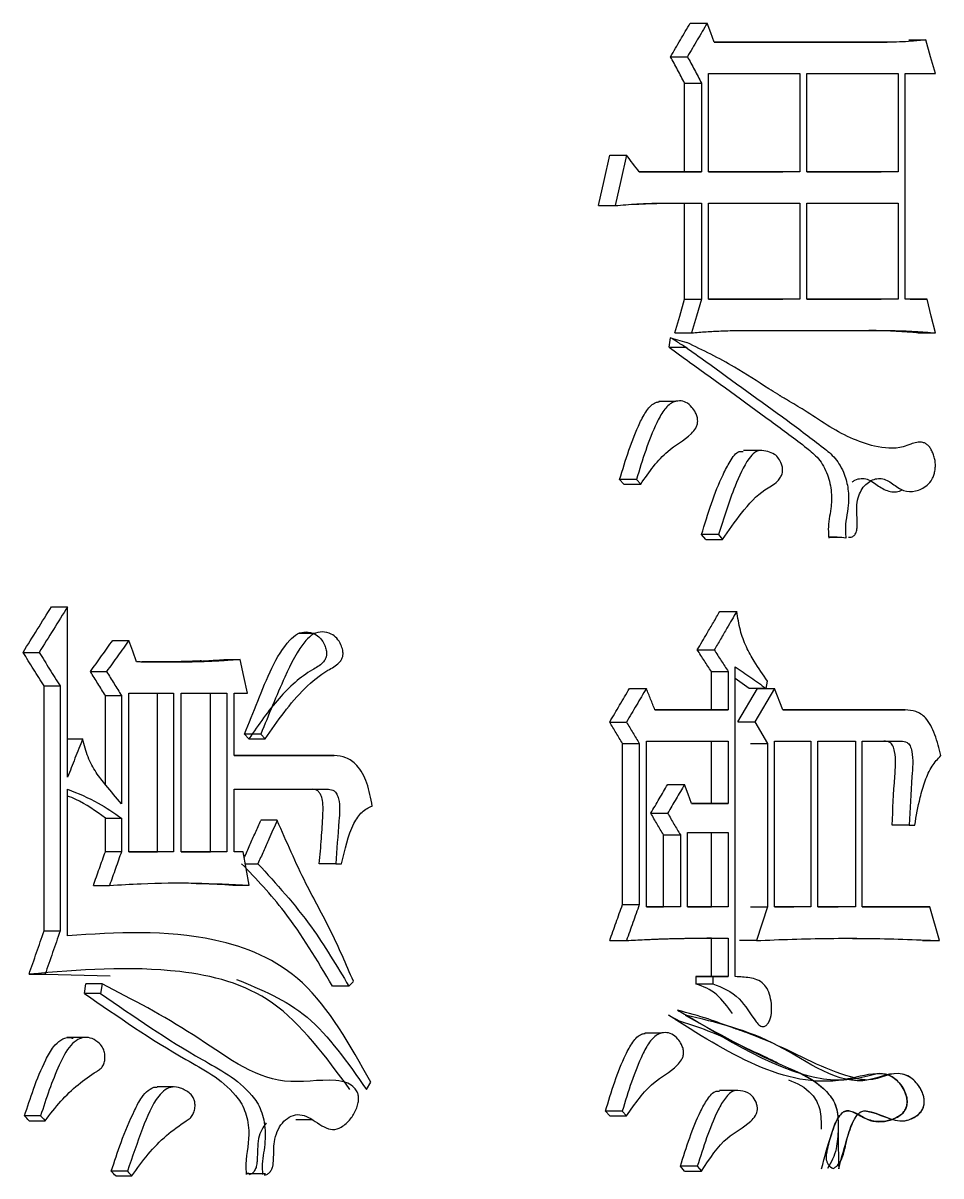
# Model space of a CAD drawing. Header units: millimetres. Extents: x 1953 to 4389, y 564 to 2287.
# Drawn here: x 2993.96 to 2998.09, y 823.86 to 829.06 of the extents above; entities that cross this region are included whole.
import ezdxf

# ---------------------------------------------------------------- set-up
doc = ezdxf.new("R2010")
doc.units = ezdxf.units.MM

msp = doc.modelspace()

# ---------------------------------------------------------------- linework, layer by layer
at = {"color": 7, "linetype": 'Continuous', "lineweight": 25}
for p, q in [((2996.9645, 829.0556), (2997.0407, 829.0556)), ((2997.8515, 828.9691), (2997.0724, 828.969)), ((2997.0724, 828.969), (2997.7744, 828.9691)), ((2997.7745, 828.9691), (2997.8515, 828.9691)), ((2997.9482, 828.9799), (2998.0254, 828.9799)), ((2996.8757, 828.9041), (2996.9517, 828.9041)), ((2997.047, 828.3849), (2997.047, 828.8284)), ((2997.047, 828.8284), (2997.4575, 828.8284)), ((2997.4575, 828.8284), (2997.4575, 828.3849)), ((2997.4889, 828.3849), (2997.4889, 828.8284)), ((2997.4889, 828.8284), (2997.9013, 828.8284)), ((2997.9013, 828.8284), (2997.9013, 828.3849)), ((2997.9324, 828.8284), (2998.0688, 828.8284)), ((2997.9324, 827.8116), (2997.9324, 828.8284)), ((2996.9392, 828.7852), (2997.0153, 828.7852)), ((2996.9392, 828.3849), (2996.9392, 828.7852)), ((2997.0153, 828.7852), (2997.0153, 828.3849)), ((2996.6017, 828.4606), (2996.6773, 828.4606)), ((2997.0153, 828.3849), (2996.7349, 828.3849)), ((2996.7349, 828.3849), (2996.9392, 828.3849)), ((2996.9392, 828.3849), (2997.0153, 828.3849)), ((2997.4575, 828.3849), (2997.047, 828.3849)), ((2997.047, 828.3849), (2997.3808, 828.3849)), ((2997.4575, 828.3849), (2997.3809, 828.3849)), ((2997.9013, 828.3849), (2997.4889, 828.3849)), ((2997.4889, 828.3849), (2997.824, 828.3849)), ((2997.9013, 828.3849), (2997.8242, 828.3849)), ((2996.5505, 828.2335), (2996.6261, 828.2335)), ((2996.9392, 828.2443), (2997.0153, 828.2443)), ((2996.9392, 827.8116), (2996.9392, 828.2443)), ((2997.0153, 828.2443), (2997.0153, 827.8116)), ((2997.047, 827.8116), (2997.047, 828.2443)), ((2997.047, 828.2443), (2997.4575, 828.2443)), ((2997.4575, 828.2443), (2997.4575, 827.8116)), ((2997.4889, 827.8116), (2997.4889, 828.2443)), ((2997.4889, 828.2443), (2997.9013, 828.2443)), ((2997.9013, 828.2443), (2997.9013, 827.8116)), ((2996.9392, 827.8116), (2997.0153, 827.8116)), ((2997.4575, 827.8116), (2997.047, 827.8116)), ((2997.047, 827.8116), (2997.3808, 827.8116)), ((2997.4575, 827.8116), (2997.3809, 827.8116)), ((2997.9013, 827.8116), (2997.4889, 827.8116)), ((2997.4889, 827.8116), (2997.824, 827.8116)), ((2997.9013, 827.8116), (2997.8242, 827.8116)), ((2998.0316, 827.8116), (2997.9324, 827.8116)), ((2997.9543, 827.8116), (2998.0316, 827.8116)), ((2996.8947, 827.6602), (2996.9708, 827.6602)), ((2997.1864, 827.671), (2997.8453, 827.671)), ((2997.7682, 827.671), (2997.8453, 827.671)), ((2997.9915, 827.6602), (2998.0688, 827.6602)), ((2996.8693, 827.5952), (2996.8757, 827.6385)), ((2996.8757, 827.6385), (2996.9485, 827.6169)), ((2996.8989, 827.3518), (2996.8229, 827.3518)), ((2997.2805, 827.13), (2997.2036, 827.13)), ((2996.6655, 826.9787), (2996.6464, 827.0003)), ((2996.6655, 826.9787), (2996.7413, 826.9787)), ((2996.7221, 827.0003), (2996.7413, 826.9787)), ((2997.0342, 826.7299), (2997.0152, 826.7515)), ((2997.0342, 826.7299), (2997.1104, 826.7299)), ((2997.0914, 826.7515), (2997.1104, 826.7299)), ((2994.0879, 826.427), (2994.1603, 826.427)), ((2994.1603, 825.6589), (2994.1603, 826.427)), ((2997.0975, 826.4054), (2997.1738, 826.4054)), ((2995.2741, 826.3066), (2995.1995, 826.3066)), ((2994.3637, 826.2755), (2994.4364, 826.2755)), ((2993.9595, 826.2214), (2994.0318, 826.2214)), ((2996.9962, 826.2323), (2997.0724, 826.2323)), ((2994.8642, 826.189), (2994.9376, 826.189)), ((2997.1674, 824.7611), (2997.1674, 826.1565)), ((2994.2629, 826.1349), (2994.3356, 826.1349)), ((2997.0595, 826.1349), (2997.1358, 826.1349)), ((2997.0595, 825.9618), (2997.0595, 826.1349)), ((2997.1358, 826.1349), (2997.1358, 825.9618)), ((2997.2299, 826.0592), (2997.1674, 826.1031)), ((2994.0541, 826.07), (2994.1265, 826.07)), ((2994.0541, 824.9666), (2994.0541, 826.07)), ((2994.1265, 826.07), (2994.1265, 824.9666)), ((2996.6911, 826.0592), (2996.7669, 826.0592)), ((2997.1795, 825.9078), (2997.2677, 826.0592)), ((2997.3064, 826.0592), (2997.2299, 826.0592)), ((2997.3442, 826.0592), (2997.2559, 825.9078)), ((2997.2677, 826.0592), (2997.3442, 826.0592)), ((2997.3064, 826.0592), (2997.3127, 826.0916)), ((2997.382, 825.9618), (2997.3442, 826.0592)), ((2994.3301, 826.0267), (2994.4028, 826.0267)), ((2994.3301, 825.6267), (2994.3301, 826.0267)), ((2994.4028, 826.0267), (2994.4028, 825.5399)), ((2994.4364, 825.3236), (2994.4364, 826.0375)), ((2994.4364, 826.0375), (2994.6375, 826.0375)), ((2994.5645, 825.3236), (2994.5645, 826.0375)), ((2994.6375, 826.0375), (2994.6375, 825.3236)), ((2994.671, 825.3236), (2994.671, 826.0375)), ((2994.671, 826.0375), (2994.8778, 826.0375)), ((2994.8044, 825.3236), (2994.8044, 826.0375)), ((2994.8778, 826.0375), (2994.8778, 825.3236)), ((2994.911, 826.0375), (2994.9709, 826.0375)), ((2994.911, 825.7563), (2994.911, 826.0375)), ((2997.1358, 825.9618), (2996.8052, 825.9618)), ((2996.8052, 825.9618), (2997.0595, 825.9618)), ((2997.0595, 825.9618), (2997.1358, 825.9618)), ((2997.9324, 825.9618), (2997.382, 825.9618)), ((2997.382, 825.9618), (2997.8551, 825.9618)), ((2997.8552, 825.9618), (2997.9324, 825.9618)), ((2996.6017, 825.9077), (2996.6773, 825.9077)), ((2997.1795, 825.9078), (2997.2559, 825.9078)), ((2997.2559, 825.9078), (2997.3127, 825.8104)), ((2995.0306, 825.8536), (2994.9571, 825.8536)), ((2994.977, 825.832), (2994.9571, 825.8536)), ((2995.0306, 825.8536), (2995.0505, 825.832)), ((2994.1603, 825.832), (2994.2278, 825.832)), ((2996.6592, 825.8104), (2996.7349, 825.8104)), ((2996.6592, 825.0856), (2996.6592, 825.8104)), ((2996.7349, 825.8104), (2996.7349, 825.0856)), ((2996.7668, 825.0748), (2996.7669, 825.8212)), ((2996.7669, 825.8212), (2997.1358, 825.8212)), ((2997.0595, 825.54), (2997.0595, 825.8212)), ((2997.1358, 825.8212), (2997.1358, 825.54)), ((2997.2362, 825.8104), (2997.3127, 825.8104)), ((2997.3127, 825.8104), (2997.3127, 825.0748)), ((2997.3442, 825.0748), (2997.3442, 825.8212)), ((2997.3442, 825.8212), (2997.5078, 825.8212)), ((2997.5078, 825.8212), (2997.5077, 825.0748)), ((2997.5391, 825.0748), (2997.5391, 825.8212)), ((2997.5391, 825.8212), (2997.7081, 825.8212)), ((2997.7081, 825.8212), (2997.7081, 825.0748)), ((2997.7393, 825.8212), (2997.9137, 825.8212)), ((2997.7393, 825.0748), (2997.7393, 825.8212)), ((2997.8368, 825.8212), (2997.914, 825.8212)), ((2995.3613, 825.7563), (2994.911, 825.7563)), ((2994.911, 825.7563), (2995.2873, 825.7563)), ((2995.2873, 825.7563), (2995.3613, 825.7563)), ((2996.863, 825.6265), (2996.939, 825.6265)), ((2994.1603, 824.945), (2994.1603, 825.6048)), ((2994.911, 825.6048), (2995.3349, 825.6049)), ((2994.911, 825.3236), (2994.911, 825.6048)), ((2995.2612, 825.6049), (2995.3351, 825.6049)), ((2997.1358, 825.54), (2996.9708, 825.54)), ((2996.9708, 825.54), (2997.0595, 825.54)), ((2997.0595, 825.54), (2997.1358, 825.54)), ((2994.3301, 825.475), (2994.4028, 825.475)), ((2994.3301, 825.3236), (2994.3301, 825.475)), ((2994.4028, 825.475), (2994.4028, 825.3236)), ((2996.7867, 825.4967), (2996.8626, 825.4967)), ((2995.1039, 825.465), (2995.0303, 825.465)), ((2997.951, 825.4426), (2997.8738, 825.4426)), ((2997.951, 825.4426), (2997.9758, 825.4426)), ((2996.8439, 825.3993), (2996.9199, 825.3993)), ((2996.8439, 825.0748), (2996.8439, 825.3993)), ((2996.9199, 825.3993), (2996.9199, 825.0748)), ((2996.9517, 825.0748), (2996.9517, 825.4102)), ((2996.9517, 825.4102), (2997.1358, 825.4102)), ((2997.0595, 825.0748), (2997.0595, 825.4102)), ((2997.1358, 825.4102), (2997.1358, 825.0748)), ((2994.4028, 825.3236), (2994.3301, 825.3236)), ((2994.6375, 825.3236), (2994.4364, 825.3236)), ((2994.4364, 825.3236), (2994.5645, 825.3236)), ((2994.6375, 825.3236), (2994.5645, 825.3236)), ((2994.8778, 825.3236), (2994.671, 825.3236)), ((2994.671, 825.3236), (2994.8044, 825.3236)), ((2994.8778, 825.3236), (2994.8044, 825.3236)), ((2994.9509, 825.3236), (2994.911, 825.3236)), ((2994.9509, 825.3236), (2994.911, 825.3236)), ((2994.9604, 825.2697), (2995.0174, 825.2697)), ((2995.3679, 825.2695), (2995.2939, 825.2695)), ((2995.3679, 825.2695), (2995.3942, 825.2695)), ((2994.2764, 825.1721), (2994.349, 825.1721)), ((2994.9041, 825.1722), (2994.9775, 825.1722)), ((2996.6592, 825.0856), (2996.7349, 825.0856)), ((2996.9199, 825.0748), (2996.7668, 825.0748)), ((2996.7668, 825.0748), (2996.8439, 825.0748)), ((2996.9199, 825.0748), (2996.8439, 825.0748)), ((2997.1358, 825.0748), (2996.9517, 825.0748)), ((2996.9517, 825.0748), (2997.0595, 825.0748)), ((2997.1358, 825.0748), (2997.0595, 825.0748)), ((2997.2362, 825.0748), (2997.3127, 825.0748)), ((2997.3127, 825.0748), (2997.2622, 824.9234)), ((2997.5077, 825.0748), (2997.3442, 825.0748)), ((2997.3442, 825.0748), (2997.431, 825.0748)), ((2997.5077, 825.0748), (2997.4311, 825.0748)), ((2997.7081, 825.0748), (2997.5391, 825.0748)), ((2997.5391, 825.0748), (2997.6311, 825.0748)), ((2997.7081, 825.0748), (2997.6312, 825.0748)), ((2998.044, 825.0748), (2997.7393, 825.0748)), ((2997.7393, 825.0748), (2997.9666, 825.0748)), ((2997.9667, 825.0748), (2998.044, 825.0748)), ((2998.0873, 824.9234), (2998.044, 825.0748)), ((2994.0541, 824.9666), (2994.1265, 824.9666)), ((2996.6017, 824.9234), (2996.6773, 824.9234)), ((2997.0595, 824.9342), (2997.0385, 824.9341)), ((2997.0595, 824.7611), (2997.0595, 824.9342)), ((2997.1358, 824.9342), (2997.1358, 824.7611)), ((2997.2622, 824.9234), (2997.1858, 824.9234)), ((2997.6958, 824.9324), (2997.7512, 824.9328)), ((2998.01, 824.9234), (2998.0873, 824.9234)), ((2993.9866, 824.7719), (2994.0589, 824.7719)), ((2994.0589, 824.7719), (2994.3521, 824.7639)), ((2997.066, 824.7611), (2996.9899, 824.7611)), ((2996.9899, 824.7611), (2997.0595, 824.7611)), ((2996.9899, 824.7611), (2996.9899, 824.7287)), ((2997.0595, 824.7611), (2997.1358, 824.7611)), ((2997.066, 824.7611), (2997.066, 824.7287)), ((2997.1358, 824.7611), (2997.066, 824.7611)), ((2994.236, 824.6854), (2994.2428, 824.7286)), ((2994.3154, 824.7286), (2994.2428, 824.7286)), ((2994.3154, 824.7286), (2994.3086, 824.6854)), ((2995.4272, 824.7179), (2995.3531, 824.7179)), ((2996.9899, 824.7287), (2997.066, 824.7287)), ((2994.3086, 824.6854), (2994.236, 824.6854)), ((2996.8661, 824.588), (2996.9211, 824.5596)), ((2997.2924, 824.5359), (2997.2928, 824.5359)), ((2994.2301, 824.4861), (2994.1568, 824.4861)), ((2996.8351, 824.5068), (2996.7592, 824.5068)), ((2995.506, 824.2527), (2995.5257, 824.2851)), ((2994.6375, 824.2641), (2994.5637, 824.2641)), ((2997.1729, 824.248), (2997.0965, 824.248)), ((2994.0385, 824.1337), (2993.9663, 824.1337)), ((2996.6016, 824.1337), (2996.5825, 824.1554)), ((2996.6016, 824.1337), (2996.6773, 824.1337)), ((2996.6581, 824.1554), (2996.6773, 824.1337)), ((2993.9865, 824.1121), (2994.0588, 824.1121)), ((2995.1875, 824.1175), (2995.2594, 824.1174)), ((2994.4297, 823.8849), (2994.3569, 823.8849)), ((2994.377, 823.8633), (2994.4498, 823.8633)), ((2994.9774, 823.8741), (2995.051, 823.8741)), ((2996.9391, 823.8849), (2996.9201, 823.9066))]:
    msp.add_line(p, q, dxfattribs=at)
at = {"color": 7, "linetype": 'Continuous', "lineweight": 25, "flags": 128}
for points in [[(2997.0724, 828.969), (2997.0565, 829.0123), (2997.0407, 829.0556)], [(2998.0688, 828.8284), (2998.0471, 828.9042), (2998.0254, 828.9799)], [(2996.5505, 828.2335), (2996.5761, 828.347), (2996.6017, 828.4606)], [(2996.6773, 828.4606), (2996.6517, 828.347), (2996.6261, 828.2335)], [(2996.8947, 827.6602), (2996.917, 827.7359), (2996.9392, 827.8116)], [(2997.0153, 827.8116), (2996.993, 827.7359), (2996.9708, 827.6602)], [(2998.0688, 827.6602), (2998.0502, 827.7359), (2998.0316, 827.8116)], [(2996.8693, 827.5952), (2996.9035, 827.5952), (2996.9244, 827.5952), (2996.9453, 827.5952)], [(2996.7221, 827.0003), (2996.694, 827.0003), (2996.6702, 827.0003), (2996.6464, 827.0003)], [(2997.0914, 826.7515), (2997.0636, 826.7515), (2997.0394, 826.7515), (2997.0152, 826.7515)], [(2994.47, 826.1782), (2994.4532, 826.2268), (2994.4364, 826.2755)], [(2994.9709, 826.0375), (2994.9543, 826.1133), (2994.9376, 826.189)], [(2994.977, 825.832), (2995.0038, 825.832), (2995.0272, 825.832), (2995.0505, 825.832)], [(2996.9708, 825.54), (2996.9549, 825.5832), (2996.939, 825.6265)], [(2994.9775, 825.1722), (2994.9642, 825.2479), (2994.9509, 825.3236)], [(2995.4272, 824.7179), (2995.4371, 824.7288), (2995.4471, 824.7397)], [(2993.9865, 824.1121), (2993.9814, 824.1176), (2993.9762, 824.1231), (2993.9663, 824.1337)], [(2994.0385, 824.1337), (2994.0437, 824.1282), (2994.0512, 824.1201), (2994.0588, 824.1121)], [(2996.6581, 824.1554), (2996.6301, 824.1554), (2996.6063, 824.1554), (2996.5825, 824.1554)], [(2994.377, 823.8633), (2994.3719, 823.8688), (2994.3668, 823.8743), (2994.3569, 823.8849)], [(2994.4297, 823.8849), (2994.4348, 823.8794), (2994.4423, 823.8714), (2994.4498, 823.8633)], [(2996.9962, 823.9066), (2996.968, 823.9066), (2996.944, 823.9066), (2996.9201, 823.9066)], [(2996.9391, 823.8849), (2996.9674, 823.8849), (2996.9913, 823.8849), (2997.0153, 823.8849)], [(2996.9962, 823.9066), (2997.0057, 823.8957), (2997.0153, 823.8849)]]:
    msp.add_lwpolyline(points, dxfattribs=at)
at = {"color": 7, "linetype": 'Continuous', "lineweight": 25}
for points, knots in [([(2996.8757, 828.9041), (2996.8905, 828.9294), (2996.9201, 828.9799), (2996.9497, 829.0303), (2996.9645, 829.0556)], [0, 0, 0, 0, 0.4999986, 1, 1, 1, 1]), ([(2997.0407, 829.0556), (2997.0259, 829.0303), (2996.9962, 828.9799), (2996.9666, 828.9294), (2996.9517, 828.9041)], [0, 0, 0, 0, 0.499999, 1, 1, 1, 1]), ([(2998.0254, 828.9799), (2998.0041, 828.9776), (2997.9646, 828.9732), (2997.9066, 828.9702), (2997.8699, 828.9695), (2997.8515, 828.9691)], [0, 0, 0, 0, 0.368696, 0.68428, 1, 1, 1, 1]), ([(2996.9392, 828.7852), (2996.9286, 828.805), (2996.9074, 828.8446), (2996.8863, 828.8843), (2996.8757, 828.9041)], [0, 0, 0, 0, 0.5, 1, 1, 1, 1]), ([(2996.9517, 828.9041), (2996.9623, 828.8843), (2996.9835, 828.8446), (2997.0047, 828.805), (2997.0153, 828.7852)], [0, 0, 0, 0, 0.5, 1, 1, 1, 1]), ([(2996.7349, 828.3849), (2996.7253, 828.3975), (2996.7061, 828.4228), (2996.6869, 828.448), (2996.6773, 828.4606)], [0, 0, 0, 0, 0.5000004, 1, 1, 1, 1]), ([(2996.6261, 828.2335), (2996.6586, 828.2362), (2996.6952, 828.2393), (2996.7339, 828.2414), (2996.744, 828.2419), (2996.7542, 828.2424), (2996.7664, 828.2429), (2996.7785, 828.2433), (2996.7907, 828.2437), (2996.8029, 828.2441), (2996.8151, 828.2443), (2996.8273, 828.2446), (2996.8394, 828.2448), (2996.8516, 828.2449), (2996.8638, 828.245), (2996.8759, 828.2451), (2996.8881, 828.2451), (2996.9002, 828.2452), (2996.9124, 828.2451), (2996.9245, 828.2451), (2996.9346, 828.245), (2996.9427, 828.245), (2996.9488, 828.2449), (2996.9549, 828.2449), (2996.9609, 828.2448), (2996.967, 828.2448), (2996.9731, 828.2447), (2996.9791, 828.2447), (2996.9852, 828.2446), (2996.9913, 828.2445), (2996.9973, 828.2445), (2997.0053, 828.2444), (2997.0113, 828.2443), (2997.0153, 828.2443)], [0, 0, 0, 0, 0.250151, 0.281419, 0.297053, 0.328322, 0.35959, 0.390858, 0.422126, 0.453395, 0.484663, 0.515931, 0.5472, 0.578468, 0.609736, 0.641004, 0.672273, 0.703541, 0.734809, 0.766077, 0.797346, 0.81298, 0.828614, 0.844248, 0.859882, 0.875516, 0.891151, 0.906785, 0.922419, 0.938053, 0.953687, 0.969321, 1, 1, 1, 1]), ([(2996.712, 828.2401), (2996.713, 828.2401), (2996.7228, 828.2398), (2996.8169, 828.2441), (2996.8797, 828.2443), (2996.9144, 828.2444), (2996.9244, 828.2444), (2996.9242, 828.2444), (2996.9241, 828.2444)], [0, 0, 0, 0, 0.055768, 0.55582, 0.7982, 0.940395, 0.975861, 1, 1, 1, 1]), ([(2996.9708, 827.6602), (2996.9927, 827.6621), (2997.0364, 827.6659), (2997.1083, 827.6697), (2997.1582, 827.6705), (2997.1864, 827.671)], [0, 0, 0, 0, 0.303893, 0.607799, 1, 1, 1, 1]), ([(2997.9913, 827.6602), (2997.9692, 827.6619), (2997.925, 827.6653), (2997.8506, 827.6697), (2997.7983, 827.6705), (2997.7681, 827.671)], [0, 0, 0, 0, 0.29793, 0.595868, 1, 1, 1, 1]), ([(2997.8453, 827.671), (2997.8675, 827.6707), (2997.912, 827.67), (2997.9865, 827.6666), (2998.0387, 827.6625), (2998.0688, 827.6602)], [0, 0, 0, 0, 0.297543, 0.595099, 1, 1, 1, 1]), ([(2996.9512, 827.591), (2996.9366, 827.6001), (2996.9147, 827.6138), (2996.8906, 827.629), (2996.8801, 827.6356), (2996.8768, 827.6378), (2996.8757, 827.6385)], [0, 0, 0, 0, 0.582257, 0.869629, 0.954439, 1, 1, 1, 1]), ([(2997.6769, 826.7407), (2997.6813, 826.7401), (2997.6902, 826.739), (2997.7006, 826.7457), (2997.7076, 826.7538), (2997.7131, 826.7648), (2997.7178, 826.7888), (2997.7163, 826.8193), (2997.7148, 826.8469), (2997.7137, 826.8747), (2997.7169, 826.9075), (2997.7294, 826.9442), (2997.7488, 826.9732), (2997.7725, 826.9925), (2997.7984, 827.0036), (2997.834, 827.0067), (2997.8762, 826.982), (2997.9243, 826.9438), (2997.9799, 826.9442), (2998.0244, 826.9651), (2998.0511, 826.9952), (2998.0617, 827.0188), (2998.0667, 827.038), (2998.0689, 827.0586), (2998.068, 827.08), (2998.0639, 827.101), (2998.0571, 827.1207), (2998.0483, 827.1381), (2998.0377, 827.1519), (2998.0255, 827.1617), (2997.9989, 827.1732), (2997.9638, 827.1618), (2997.8935, 827.1349), (2997.7622, 827.1473), (2997.6141, 827.2194), (2997.4877, 827.3072), (2997.4207, 827.3457), (2997.3869, 827.366), (2997.3769, 827.3721), (2997.3736, 827.374), (2997.3712, 827.3756), (2997.3663, 827.3786), (2997.3485, 827.3899), (2997.2803, 827.4324), (2997.1467, 827.5212), (2997.0209, 827.5819), (2996.9485, 827.6169)], [0, 0, 0, 0, 0.00737, 0.015009, 0.018555, 0.022128, 0.030111, 0.045178, 0.055064, 0.060343, 0.075509, 0.090437, 0.104896, 0.120548, 0.135595, 0.150698, 0.180779, 0.211233, 0.242231, 0.273349, 0.290015, 0.297441, 0.304692, 0.312416, 0.319982, 0.327794, 0.336224, 0.34425, 0.351944, 0.359644, 0.367692, 0.398957, 0.418859, 0.492604, 0.619034, 0.682459, 0.727701, 0.740175, 0.743874, 0.745883, 0.74615, 0.748384, 0.7547, 0.77878, 0.872725, 1, 1, 1, 1]), ([(2996.8693, 827.5952), (2996.9001, 827.5731), (2997.0539, 827.4625), (2997.2612, 827.3121), (2997.4544, 827.17), (2997.5439, 827.0974), (2997.5843, 827.0273), (2997.6024, 826.9455), (2997.5992, 826.8608), (2997.5832, 826.794), (2997.5874, 826.7487), (2997.5887, 826.7352)], [0, 0, 0, 0, 0.101474, 0.507349, 0.687605, 0.74902, 0.811274, 0.865807, 0.912165, 0.973682, 1, 1, 1, 1]), ([(2996.9427, 827.597), (2996.9735, 827.5749), (2997.1274, 827.4645), (2997.3354, 827.3148), (2997.5286, 827.1712), (2997.619, 827.0995), (2997.6584, 827.033), (2997.6775, 826.9571), (2997.6789, 826.8687), (2997.6591, 826.7968), (2997.6644, 826.7467), (2997.6656, 826.7352)], [0, 0, 0, 0, 0.101091, 0.505417, 0.686144, 0.747623, 0.809949, 0.856214, 0.902538, 0.977672, 1, 1, 1, 1]), ([(2996.6464, 827.0003), (2996.6733, 827.0888), (2996.7072, 827.1998), (2996.767, 827.3116), (2996.7987, 827.3461), (2996.8192, 827.3494), (2996.8244, 827.3503)], [0, 0, 0, 0, 0.631825, 0.793272, 0.948374, 1, 1, 1, 1]), ([(2996.7413, 826.9787), (2996.7796, 827.0337), (2996.8473, 827.1312), (2996.9442, 827.1778), (2996.9868, 827.2255), (2996.9959, 827.2459), (2996.999, 827.2639), (2996.9959, 827.2831), (2996.9871, 827.3045), (2996.9709, 827.3288), (2996.946, 827.3498), (2996.9153, 827.3559), (2996.8793, 827.3483), (2996.8428, 827.3124), (2996.7831, 827.1989), (2996.7491, 827.0883), (2996.7221, 827.0003)], [0, 0, 0, 0, 0.207529, 0.367373, 0.400836, 0.41667, 0.431354, 0.448141, 0.466694, 0.497248, 0.538464, 0.578549, 0.619959, 0.682144, 0.746848, 1, 1, 1, 1]), ([(2997.0152, 826.7515), (2997.0441, 826.8462), (2997.0802, 826.965), (2997.1429, 827.0807), (2997.174, 827.1286), (2997.1969, 827.1264), (2997.2029, 827.1258)], [0, 0, 0, 0, 0.628291, 0.787843, 0.943892, 1, 1, 1, 1]), ([(2997.1104, 826.7299), (2997.1382, 826.7703), (2997.1963, 826.855), (2997.2794, 826.9468), (2997.3462, 826.9774), (2997.3702, 827.0075), (2997.3778, 827.0234), (2997.3809, 827.0377), (2997.3803, 827.0532), (2997.3748, 827.0734), (2997.3629, 827.0955), (2997.3419, 827.1176), (2997.3119, 827.1261), (2997.2815, 827.1331), (2997.2514, 827.1224), (2997.2098, 827.0716), (2997.1532, 826.9468), (2997.1148, 826.8255), (2997.0914, 826.7515)], [0, 0, 0, 0, 0.145124, 0.304252, 0.383323, 0.40611, 0.420719, 0.431527, 0.442364, 0.458238, 0.484495, 0.512276, 0.553409, 0.599258, 0.628708, 0.668116, 0.797317, 1, 1, 1, 1]), ([(2997.6932, 826.9881), (2997.6976, 826.9912), (2997.7104, 827.0006), (2997.7338, 827.0057), (2997.7709, 827.0025), (2997.8121, 826.9682), (2997.8642, 826.9407), (2997.9023, 826.9443), (2997.9195, 826.9538), (2997.9195, 826.9538)], [0, 0, 0, 0, 0.0611875, 0.1807988, 0.2971969, 0.5319522, 0.7661169, 0.9995646, 1, 1, 1, 1]), ([(2997.6, 826.7407), (2997.5975, 826.7407), (2997.5936, 826.7407), (2997.5897, 826.7407), (2997.5886, 826.7407), (2997.5885, 826.7407), (2997.5884, 826.7407), (2997.5915, 826.7407), (2997.6089, 826.7407), (2997.6255, 826.7407), (2997.6402, 826.7407), (2997.6468, 826.7407)], [0, 0, 0, 0, 0.13378, 0.2044, 0.212318, 0.214881, 0.216602, 0.217222, 0.490673, 0.769444, 1, 1, 1, 1]), ([(2997.6656, 826.7352), (2997.6525, 826.7372), (2997.6295, 826.7407), (2997.6044, 826.7409), (2997.592, 826.739), (2997.5892, 826.7372), (2997.5887, 826.7362), (2997.5886, 826.7356), (2997.5887, 826.7353), (2997.5887, 826.7352)], [0, 0, 0, 0, 0.493604, 0.861876, 0.955662, 0.982084, 0.991539, 0.995796, 1, 1, 1, 1]), ([(2993.9595, 826.2214), (2993.9809, 826.2557), (2994.0238, 826.3242), (2994.0665, 826.3927), (2994.0879, 826.427)], [0, 0, 0, 0, 0.499999, 1, 1, 1, 1]), ([(2994.1603, 826.427), (2994.1389, 826.3927), (2994.0961, 826.3242), (2994.0532, 826.2557), (2994.0318, 826.2214)], [0, 0, 0, 0, 0.5, 1, 1, 1, 1]), ([(2996.9962, 826.2323), (2997.0108, 826.2572), (2997.035, 826.2986), (2997.0688, 826.3563), (2997.0879, 826.389), (2997.0974, 826.4054)], [0, 0, 0, 0, 0.432843, 0.716421, 1, 1, 1, 1]), ([(2997.1738, 826.4054), (2997.1592, 826.3804), (2997.135, 826.3391), (2997.1012, 826.2814), (2997.082, 826.2486), (2997.0724, 826.2323)], [0, 0, 0, 0, 0.43259, 0.716295, 1, 1, 1, 1]), ([(2997.3127, 826.0916), (2997.2921, 826.1208), (2997.2581, 826.169), (2997.2156, 826.2447), (2997.1876, 826.3205), (2997.1784, 826.3769), (2997.1738, 826.4054)], [0, 0, 0, 0, 0.333781, 0.552151, 0.77417, 1, 1, 1, 1]), ([(2994.9571, 825.8536), (2994.9771, 825.9027), (2995.0372, 826.0504), (2995.1042, 826.2249), (2995.1944, 826.3085), (2995.234, 826.3159), (2995.2699, 826.3084), (2995.2995, 826.2866), (2995.3169, 826.2589), (2995.3252, 826.2335), (2995.3273, 826.216), (2995.3256, 826.2016), (2995.32, 826.1875), (2995.3002, 826.1631), (2995.2238, 826.1241), (2995.1057, 826.0193), (2995.0207, 825.8956), (2994.977, 825.832)], [0, 0, 0, 0, 0.117084, 0.352421, 0.392033, 0.4319, 0.470231, 0.500102, 0.530093, 0.545391, 0.556909, 0.565721, 0.574545, 0.589616, 0.642212, 0.816089, 1, 1, 1, 1]), ([(2995.0505, 825.832), (2995.0783, 825.8723), (2995.1621, 825.9941), (2995.2749, 826.1138), (2995.3722, 826.1615), (2995.3926, 826.1858), (2995.3991, 826.1989), (2995.4014, 826.2146), (2995.3992, 826.2344), (2995.3903, 826.2599), (2995.3731, 826.2866), (2995.3442, 826.3083), (2995.3072, 826.3164), (2995.2663, 826.3075), (2995.202, 826.246), (2995.1255, 826.0871), (2995.0656, 825.9397), (2995.0306, 825.8536)], [0, 0, 0, 0, 0.117023, 0.353532, 0.409689, 0.421913, 0.431957, 0.442101, 0.453679, 0.472075, 0.49977, 0.527462, 0.568321, 0.610802, 0.649012, 0.795156, 1, 1, 1, 1]), ([(2994.2629, 826.1349), (2994.2797, 826.1583), (2994.3133, 826.2052), (2994.3469, 826.2521), (2994.3637, 826.2755)], [0, 0, 0, 0, 0.499999, 1, 1, 1, 1]), ([(2994.4364, 826.2755), (2994.4196, 826.2521), (2994.386, 826.2052), (2994.3524, 826.1583), (2994.3356, 826.1349)], [0, 0, 0, 0, 0.499999, 1, 1, 1, 1]), ([(2994.0541, 826.07), (2994.0384, 826.0952), (2994.0069, 826.1457), (2993.9753, 826.1962), (2993.9595, 826.2214)], [0, 0, 0, 0, 0.5, 1, 1, 1, 1]), ([(2994.0318, 826.2214), (2994.0476, 826.1962), (2994.0792, 826.1457), (2994.1107, 826.0952), (2994.1265, 826.07)], [0, 0, 0, 0, 0.499999, 1, 1, 1, 1]), ([(2997.0595, 826.1349), (2997.049, 826.1511), (2997.0279, 826.1836), (2997.0068, 826.216), (2996.9962, 826.2323)], [0, 0, 0, 0, 0.5, 1, 1, 1, 1]), ([(2997.0724, 826.2323), (2997.083, 826.216), (2997.1041, 826.1836), (2997.1252, 826.1511), (2997.1358, 826.1349)], [0, 0, 0, 0, 0.499999, 1, 1, 1, 1]), ([(2994.9376, 826.189), (2994.9163, 826.1874), (2994.8844, 826.185), (2994.8416, 826.1824), (2994.8096, 826.1807), (2994.7855, 826.1798), (2994.7668, 826.1791), (2994.7534, 826.1787), (2994.7373, 826.1783), (2994.7213, 826.1779), (2994.7079, 826.1777), (2994.6945, 826.1775), (2994.6811, 826.1773), (2994.665, 826.1772), (2994.6489, 826.1771), (2994.6328, 826.177), (2994.6194, 826.177), (2994.6059, 826.1771), (2994.5925, 826.1771), (2994.5764, 826.1772), (2994.5629, 826.1773), (2994.5522, 826.1773), (2994.5441, 826.1774), (2994.5374, 826.1775), (2994.5307, 826.1775), (2994.524, 826.1776), (2994.5159, 826.1777), (2994.5078, 826.1778), (2994.5011, 826.1778), (2994.4944, 826.1779), (2994.489, 826.178), (2994.4836, 826.178), (2994.4796, 826.1781), (2994.475, 826.1781), (2994.4718, 826.1781), (2994.47, 826.1782)], [0, 0, 0, 0, 0.137495, 0.206243, 0.274991, 0.343739, 0.360926, 0.3953, 0.429674, 0.464048, 0.498422, 0.515609, 0.549982, 0.584356, 0.61873, 0.653104, 0.687478, 0.704665, 0.739038, 0.773412, 0.807786, 0.824973, 0.84216, 0.859347, 0.86794, 0.885127, 0.902314, 0.919501, 0.936688, 0.945281, 0.962468, 0.971061, 0.979655, 0.988248, 1, 1, 1, 1]), ([(2994.7634, 826.1823), (2994.7637, 826.1825), (2994.7642, 826.1829), (2994.7246, 826.1813), (2994.6362, 826.1785), (2994.5592, 826.1781), (2994.5169, 826.178), (2994.4987, 826.178), (2994.4938, 826.178), (2994.4946, 826.178), (2994.495, 826.1779)], [0, 0, 0, 0, 0.052384, 0.110274, 0.515479, 0.735215, 0.874993, 0.913924, 0.954066, 1, 1, 1, 1]), ([(2994.7634, 826.1823), (2994.7709, 826.1827), (2994.7915, 826.1839), (2994.8251, 826.1862), (2994.8512, 826.188), (2994.8642, 826.189)], [0, 0, 0, 0, 0.222979, 0.611486, 1, 1, 1, 1]), ([(2997.1674, 826.1565), (2997.1906, 826.1403), (2997.237, 826.1079), (2997.2833, 826.0754), (2997.3064, 826.0592)], [0, 0, 0, 0, 0.5, 1, 1, 1, 1]), ([(2994.3301, 826.0267), (2994.3189, 826.0447), (2994.2965, 826.0808), (2994.2741, 826.1169), (2994.2629, 826.1349)], [0, 0, 0, 0, 0.5, 1, 1, 1, 1]), ([(2994.3356, 826.1349), (2994.3468, 826.1169), (2994.3692, 826.0808), (2994.3916, 826.0447), (2994.4028, 826.0267)], [0, 0, 0, 0, 0.499999, 1, 1, 1, 1]), ([(2996.6017, 825.9077), (2996.6166, 825.933), (2996.6464, 825.9835), (2996.6762, 826.0339), (2996.6911, 826.0592)], [0, 0, 0, 0, 0.499999, 1, 1, 1, 1]), ([(2996.7669, 826.0592), (2996.7519, 826.0339), (2996.7221, 825.9835), (2996.6923, 825.933), (2996.6773, 825.9077)], [0, 0, 0, 0, 0.4999988, 1, 1, 1, 1]), ([(2996.8052, 825.9618), (2996.7988, 825.9781), (2996.786, 826.0105), (2996.7732, 826.043), (2996.7669, 826.0592)], [0, 0, 0, 0, 0.499999, 1, 1, 1, 1]), ([(2998.0935, 825.7563), (2998.0854, 825.7883), (2998.0694, 825.8513), (2998.0315, 825.9276), (2997.9803, 825.959), (2997.9483, 825.9609), (2997.9324, 825.9618)], [0, 0, 0, 0, 0.291832, 0.574338, 0.788145, 1, 1, 1, 1]), ([(2996.6592, 825.8104), (2996.6496, 825.8266), (2996.6304, 825.8591), (2996.6112, 825.8915), (2996.6017, 825.9077)], [0, 0, 0, 0, 0.5, 1, 1, 1, 1]), ([(2996.6773, 825.9077), (2996.6869, 825.8915), (2996.7061, 825.8591), (2996.7253, 825.8266), (2996.7349, 825.8104)], [0, 0, 0, 0, 0.499998, 1, 1, 1, 1]), ([(2994.2278, 825.832), (2994.2221, 825.8174), (2994.2106, 825.7881), (2994.1881, 825.7304), (2994.1713, 825.6873), (2994.1603, 825.6589)], [0, 0, 0, 0, 0.253937, 0.507874, 1, 1, 1, 1]), ([(2994.4028, 825.5399), (2994.3793, 825.5676), (2994.3406, 825.6133), (2994.2872, 825.6791), (2994.2493, 825.7487), (2994.235, 825.804), (2994.2278, 825.832)], [0, 0, 0, 0, 0.3349013, 0.5525999, 0.7736255, 1, 1, 1, 1]), ([(2997.8737, 825.4426), (2997.877, 825.5151), (2997.882, 825.6252), (2997.8929, 825.7481), (2997.8788, 825.8013), (2997.8608, 825.82), (2997.8458, 825.8208), (2997.8364, 825.8213)], [0, 0, 0, 0, 0.510737, 0.775157, 0.838657, 0.898816, 1, 1, 1, 1]), ([(2997.9137, 825.8213), (2997.9231, 825.8208), (2997.9381, 825.82), (2997.9561, 825.8013), (2997.9702, 825.7481), (2997.9593, 825.6252), (2997.9543, 825.5151), (2997.951, 825.4426)], [0, 0, 0, 0, 0.1012919, 0.1614916, 0.2249951, 0.4893613, 1, 1, 1, 1]), ([(2995.5323, 825.5291), (2995.5259, 825.5645), (2995.5131, 825.6339), (2995.4697, 825.7127), (2995.4148, 825.7518), (2995.3791, 825.7548), (2995.3613, 825.7563)], [0, 0, 0, 0, 0.292672, 0.574648, 0.788772, 1, 1, 1, 1]), ([(2997.9758, 825.4426), (2997.9829, 825.4847), (2997.9946, 825.5537), (2998.0213, 825.6429), (2998.0508, 825.7116), (2998.0794, 825.7416), (2998.0935, 825.7563)], [0, 0, 0, 0, 0.347314, 0.569762, 0.788105, 1, 1, 1, 1]), ([(2996.7867, 825.4967), (2996.7994, 825.5183), (2996.8248, 825.5616), (2996.8503, 825.6049), (2996.863, 825.6265)], [0, 0, 0, 0, 0.499999, 1, 1, 1, 1]), ([(2996.939, 825.6265), (2996.9263, 825.6049), (2996.9008, 825.5616), (2996.8753, 825.5183), (2996.8626, 825.4967)], [0, 0, 0, 0, 0.499999, 1, 1, 1, 1]), ([(2994.1603, 825.6048), (2994.2069, 825.5862), (2994.2905, 825.553), (2994.3684, 825.4989), (2994.4028, 825.475)], [0, 0, 0, 0, 0.557901, 1, 1, 1, 1]), ([(2994.3301, 825.475), (2994.2866, 825.5064), (2994.2316, 825.5459), (2994.1725, 825.5695), (2994.1603, 825.5744)], [0, 0, 0, 0, 0.792726, 1, 1, 1, 1]), ([(2995.2939, 825.2695), (2995.2973, 825.3073), (2995.3038, 825.3804), (2995.3089, 825.4661), (2995.3114, 825.526), (2995.3085, 825.5585), (2995.2999, 825.5817), (2995.29, 825.5958), (2995.2766, 825.6034), (2995.2667, 825.6043), (2995.261, 825.6049)], [0, 0, 0, 0, 0.301012, 0.582195, 0.678316, 0.775434, 0.835729, 0.884225, 0.932949, 1, 1, 1, 1]), ([(2995.3349, 825.6049), (2995.3438, 825.604), (2995.358, 825.6026), (2995.3734, 825.5834), (2995.3892, 825.5392), (2995.3791, 825.4284), (2995.3723, 825.3327), (2995.3679, 825.2695)], [0, 0, 0, 0, 0.100834, 0.16221, 0.226726, 0.489604, 1, 1, 1, 1]), ([(2995.3942, 825.2695), (2995.4086, 825.3331), (2995.4284, 825.421), (2995.4841, 825.5076), (2995.5165, 825.522), (2995.5323, 825.5291)], [0, 0, 0, 0, 0.572425, 0.789887, 1, 1, 1, 1]), ([(2996.8439, 825.3993), (2996.8344, 825.4156), (2996.8153, 825.448), (2996.7962, 825.4805), (2996.7867, 825.4967)], [0, 0, 0, 0, 0.5, 1, 1, 1, 1]), ([(2996.8626, 825.4967), (2996.8721, 825.4805), (2996.8912, 825.448), (2996.9103, 825.4156), (2996.9199, 825.3993)], [0, 0, 0, 0, 0.499998, 1, 1, 1, 1]), ([(2994.9557, 825.2963), (2994.9643, 825.3156), (2994.9809, 825.3534), (2995.0058, 825.4095), (2995.022, 825.4463), (2995.0301, 825.4647)], [0, 0, 0, 0, 0.344069, 0.672034, 1, 1, 1, 1]), ([(2995.1038, 825.4647), (2995.0913, 825.4365), (2995.0707, 825.3899), (2995.0419, 825.3249), (2995.0256, 825.2881), (2995.0174, 825.2697)], [0, 0, 0, 0, 0.433599, 0.716799, 1, 1, 1, 1]), ([(2995.4472, 824.7398), (2995.4144, 824.8162), (2995.3487, 824.9691), (2995.2209, 825.1962), (2995.1459, 825.3686), (2995.1041, 825.4646)], [0, 0, 0, 0, 0.306675, 0.613603, 1, 1, 1, 1]), ([(2994.2764, 825.1721), (2994.2853, 825.1974), (2994.3033, 825.2479), (2994.3212, 825.2984), (2994.3301, 825.3236)], [0, 0, 0, 0, 0.5, 1, 1, 1, 1]), ([(2995.3531, 824.7179), (2995.2841, 824.8347), (2995.1619, 825.0415), (2995.01, 825.2005), (2994.9439, 825.2697)], [0, 0, 0, 0, 0.564924, 1, 1, 1, 1]), ([(2995.0174, 825.2697), (2995.1004, 825.1786), (2995.2499, 825.0146), (2995.3726, 824.8092), (2995.4272, 824.7179)], [0, 0, 0, 0, 0.55543, 1, 1, 1, 1]), ([(2994.349, 825.1721), (2994.3965, 825.1748), (2994.5254, 825.182), (2994.7353, 825.1852), (2994.8967, 825.1765), (2994.9775, 825.1722)], [0, 0, 0, 0, 0.225447, 0.61244, 1, 1, 1, 1]), ([(2994.9041, 825.1722), (2994.8572, 825.1751), (2994.7947, 825.1791), (2994.7318, 825.1797), (2994.7161, 825.1798)], [0, 0, 0, 0, 0.75073, 1, 1, 1, 1]), ([(2996.6017, 824.9234), (2996.6112, 824.9504), (2996.6304, 825.0045), (2996.6496, 825.0586), (2996.6592, 825.0856)], [0, 0, 0, 0, 0.5, 1, 1, 1, 1]), ([(2996.7349, 825.0856), (2996.7253, 825.0586), (2996.7061, 825.0045), (2996.6869, 824.9504), (2996.6773, 824.9234)], [0, 0, 0, 0, 0.4999992, 1, 1, 1, 1]), ([(2993.9866, 824.7719), (2993.9978, 824.8044), (2994.0204, 824.8693), (2994.0429, 824.9342), (2994.0541, 824.9666)], [0, 0, 0, 0, 0.5, 1, 1, 1, 1]), ([(2995.5257, 824.2851), (2995.4321, 824.453), (2995.2481, 824.7826), (2994.7422, 824.9821), (2994.3808, 824.9591), (2994.1603, 824.945)], [0, 0, 0, 0, 0.287943, 0.565415, 1, 1, 1, 1]), ([(2996.6773, 824.9234), (2996.7045, 824.9248), (2996.7384, 824.9267), (2996.7757, 824.9284), (2996.7876, 824.929), (2996.796, 824.9294), (2996.8045, 824.9297), (2996.8181, 824.9303), (2996.8316, 824.9308), (2996.8451, 824.9313), (2996.8587, 824.9317), (2996.8722, 824.9321), (2996.8891, 824.9325), (2996.9026, 824.9328), (2996.9162, 824.9331), (2996.9297, 824.9333), (2996.9432, 824.9335), (2996.9567, 824.9337), (2996.9668, 824.9338), (2996.9753, 824.9339), (2996.9837, 824.934), (2996.9904, 824.934), (2996.9989, 824.9341), (2997.0056, 824.9341), (2997.0124, 824.9341), (2997.0191, 824.9342), (2997.0258, 824.9342), (2997.0343, 824.9342), (2997.041, 824.9342), (2997.0478, 824.9342), (2997.0545, 824.9343), (2997.0612, 824.9343), (2997.0696, 824.9343), (2997.0764, 824.9343), (2997.0831, 824.9343), (2997.0898, 824.9343), (2997.0966, 824.9343), (2997.105, 824.9342), (2997.1109, 824.9342), (2997.1168, 824.9342), (2997.1201, 824.9342), (2997.1243, 824.9342), (2997.1277, 824.9342), (2997.1318, 824.9342), (2997.1342, 824.9342), (2997.1358, 824.9342)], [0, 0, 0, 0, 0.176928, 0.221159, 0.243275, 0.254333, 0.276449, 0.298565, 0.342797, 0.364913, 0.387029, 0.431261, 0.453377, 0.497609, 0.519725, 0.54184, 0.586072, 0.608188, 0.630304, 0.65242, 0.663478, 0.685594, 0.696652, 0.718768, 0.729826, 0.740884, 0.763, 0.774058, 0.796174, 0.807232, 0.818289, 0.840405, 0.851463, 0.873579, 0.884637, 0.895695, 0.917811, 0.928869, 0.950985, 0.956514, 0.967572, 0.973101, 0.984159, 0.989688, 1, 1, 1, 1]), ([(2997.2622, 824.9234), (2997.3159, 824.9256), (2997.4814, 824.9325), (2997.7572, 824.9358), (2997.9772, 824.9275), (2998.0873, 824.9234)], [0, 0, 0, 0, 0.193449, 0.596574, 1, 1, 1, 1]), ([(2995.4319, 824.2527), (2995.3223, 824.4013), (2995.1061, 824.6945), (2994.582, 824.822), (2994.2124, 824.7909), (2993.9866, 824.7719)], [0, 0, 0, 0, 0.285883, 0.56379, 1, 1, 1, 1]), ([(2994.9215, 824.7484), (2995.0319, 824.7034), (2995.2561, 824.612), (2995.4219, 824.3736), (2995.506, 824.2527)], [0, 0, 0, 0, 0.492709, 1, 1, 1, 1]), ([(2997.066, 824.7287), (2997.1082, 824.7123), (2997.1843, 824.6829), (2997.2398, 824.5836), (2997.277, 824.5382), (2997.295, 824.534), (2997.3092, 824.5427), (2997.3193, 824.5567), (2997.3287, 824.5814), (2997.3327, 824.6182), (2997.3273, 824.6609), (2997.3163, 824.7007), (2997.2856, 824.7426), (2997.2321, 824.7581), (2997.189, 824.7601), (2997.1674, 824.7611)], [0, 0, 0, 0, 0.231115, 0.416996, 0.453479, 0.487626, 0.51108, 0.53533, 0.560619, 0.61156, 0.663004, 0.713338, 0.761901, 0.881097, 1, 1, 1, 1]), ([(2995.0448, 823.8685), (2995.0491, 823.8687), (2995.0577, 823.8693), (2995.0692, 823.8775), (2995.0786, 823.8899), (2995.0858, 823.9104), (2995.0897, 823.9537), (2995.0866, 824.0085), (2995.1031, 824.0656), (2995.1267, 824.104), (2995.1586, 824.1308), (2995.1963, 824.143), (2995.2518, 824.1302), (2995.2996, 824.0879), (2995.354, 824.0683), (2995.3965, 824.0814), (2995.4328, 824.1152), (2995.4572, 824.1539), (2995.4684, 824.1862), (2995.4716, 824.2085), (2995.4698, 824.2275), (2995.4632, 824.2451), (2995.4478, 824.2654), (2995.4158, 824.2872), (2995.3093, 824.3028), (2995.0671, 824.2502), (2994.7267, 824.5154), (2994.4527, 824.6574), (2994.3154, 824.7286)], [0, 0, 0, 0, 0.006979, 0.013925, 0.020645, 0.027359, 0.039158, 0.068779, 0.087565, 0.106337, 0.125711, 0.147046, 0.168852, 0.216529, 0.237968, 0.259695, 0.286308, 0.307882, 0.318004, 0.326525, 0.332753, 0.33899, 0.348555, 0.366353, 0.396306, 0.524136, 0.761431, 1, 1, 1, 1]), ([(2997.1543, 824.5946), (2997.132, 824.626), (2997.0848, 824.6923), (2997.0226, 824.7161), (2996.9899, 824.7287)], [0, 0, 0, 0, 0.473164, 1, 1, 1, 1]), ([(2994.236, 824.6854), (2994.3861, 824.5812), (2994.6116, 824.4247), (2994.8617, 824.2971), (2994.9402, 824.1962), (2994.9583, 824.1584), (2994.9708, 824.1156), (2994.9832, 824.0338), (2994.9601, 823.9521), (2994.9638, 823.8853), (2994.9647, 823.8695)], [0, 0, 0, 0, 0.492457, 0.740078, 0.770604, 0.801348, 0.832638, 0.86482, 0.96803, 1, 1, 1, 1]), ([(2994.3086, 824.6854), (2994.4589, 824.5812), (2994.6847, 824.4247), (2994.935, 824.2971), (2995.0137, 824.1962), (2995.0318, 824.1584), (2995.0445, 824.1155), (2995.0537, 824.051), (2995.0463, 823.9836), (2995.0349, 823.9184), (2995.0372, 823.8853), (2995.0383, 823.8695)], [0, 0, 0, 0, 0.492538, 0.740191, 0.77071, 0.80144, 0.832707, 0.864862, 0.933359, 0.96806, 1, 1, 1, 1]), ([(2997.5563, 823.8957), (2997.57, 823.9483), (2997.5902, 824.0259), (2997.621, 824.1124), (2997.6444, 824.1452), (2997.6608, 824.155), (2997.7043, 824.1615), (2997.756, 824.11), (2997.8261, 824.1056), (2997.8699, 824.1145), (2997.904, 824.1303), (2997.924, 824.1473), (2997.9359, 824.167), (2997.941, 824.1853), (2997.9413, 824.2054), (2997.9365, 824.2305), (2997.9241, 824.2597), (2997.8973, 824.2945), (2997.8567, 824.3238), (2997.7717, 824.3261), (2997.4411, 824.2206), (2997.129, 824.42), (2996.8661, 824.588)], [0, 0, 0, 0, 0.066326, 0.098069, 0.114802, 0.122366, 0.12991, 0.194026, 0.225577, 0.257771, 0.274923, 0.290948, 0.299033, 0.306308, 0.31368, 0.322028, 0.336671, 0.353914, 0.385654, 0.416675, 0.50855, 1, 1, 1, 1]), ([(2996.907, 824.6097), (2996.9283, 824.5979), (2997.0924, 824.5068), (2997.4622, 824.2555), (2997.7446, 824.3081), (2997.8108, 824.3277), (2997.8549, 824.322), (2997.8904, 824.3), (2997.9166, 824.271), (2997.9335, 824.2399), (2997.9405, 824.2132), (2997.9412, 824.1943), (2997.9398, 824.1821), (2997.9369, 824.1711), (2997.9312, 824.1584), (2997.9218, 824.1461), (2997.9067, 824.1331), (2997.8928, 824.1253), (2997.8826, 824.1208), (2997.8792, 824.1195), (2997.8501, 824.1085), (2997.7986, 824.1023), (2997.7375, 824.1276), (2997.6995, 824.151), (2997.6738, 824.158), (2997.6533, 824.1533), (2997.6239, 824.1218), (2997.601, 824.0573), (2997.5831, 823.9946), (2997.576, 823.9551), (2997.5765, 823.9369), (2997.5808, 823.9233), (2997.5895, 823.9081), (2997.6002, 823.9013), (2997.6075, 823.8966)], [0, 0, 0, 0, 0.063403, 0.490083, 0.555845, 0.585953, 0.612335, 0.635418, 0.654818, 0.670315, 0.682341, 0.687426, 0.692125, 0.696624, 0.701068, 0.709996, 0.718666, 0.732514, 0.736768, 0.73811, 0.738909, 0.79149, 0.829877, 0.853354, 0.86561, 0.876875, 0.890063, 0.92862, 0.960137, 0.969562, 0.976521, 0.982326, 0.987997, 1, 1, 1, 1]), ([(2997.6075, 823.8966), (2997.6118, 823.8992), (2997.6174, 823.9025), (2997.6251, 823.9085), (2997.6336, 823.9174), (2997.644, 823.931), (2997.6598, 823.9757), (2997.671, 824.0425), (2997.6967, 824.1101), (2997.721, 824.1448), (2997.7382, 824.1564), (2997.8096, 824.1565), (2997.8851, 824.0928), (2997.9674, 824.1227), (2997.9957, 824.1402), (2998.0107, 824.1619), (2998.0158, 824.1759), (2998.018, 824.1872), (2998.0186, 824.1991), (2998.0172, 824.2166), (2998.0106, 824.2398), (2997.9967, 824.2662), (2997.9767, 824.291), (2997.9509, 824.3114), (2997.8807, 824.3414), (2997.7995, 824.2845), (2997.6087, 824.322), (2997.4311, 824.4214), (2997.2535, 824.4962), (2997.1842, 824.5208), (2997.1266, 824.5404), (2997.0495, 824.5714), (2996.9551, 824.5968), (2996.907, 824.6097)], [0, 0, 0, 0, 0.007115, 0.009283, 0.013168, 0.022788, 0.029323, 0.067396, 0.105312, 0.117519, 0.126527, 0.138469, 0.245589, 0.268554, 0.290817, 0.300477, 0.304973, 0.309414, 0.313965, 0.318785, 0.329689, 0.342801, 0.358258, 0.375878, 0.395342, 0.489004, 0.523993, 0.742498, 0.828477, 0.854871, 0.870121, 0.933939, 1, 1, 1, 1]), ([(2997.6332, 823.8957), (2997.6461, 823.9448), (2997.6663, 824.0219), (2997.6955, 824.1065), (2997.7191, 824.1421), (2997.7374, 824.1569), (2997.8102, 824.1532), (2997.8893, 824.0913), (2997.9727, 824.1245), (2997.9999, 824.1455), (2998.0117, 824.1645), (2998.017, 824.1799), (2998.0191, 824.1972), (2998.0174, 824.2159), (2998.012, 824.2349), (2998.002, 824.2571), (2997.9861, 824.2806), (2997.9585, 824.3074), (2997.8847, 824.3417), (2997.6785, 824.2292), (2997.3613, 824.4886), (2997.0822, 824.5548), (2996.9422, 824.588)], [0, 0, 0, 0, 0.062139, 0.097741, 0.110846, 0.121745, 0.134474, 0.241844, 0.272517, 0.28985, 0.296872, 0.303283, 0.310072, 0.317098, 0.324991, 0.334204, 0.348814, 0.364868, 0.393646, 0.487371, 0.742662, 1, 1, 1, 1]), ([(2996.9422, 824.588), (2997.0852, 824.5075), (2997.2995, 824.3868), (2997.539, 824.2989), (2997.6113, 824.2017), (2997.6309, 824.1494), (2997.6298, 824.0432), (2997.6318, 823.9548), (2997.6332, 823.8957)], [0, 0, 0, 0, 0.500155, 0.749433, 0.782567, 0.811815, 0.874052, 1, 1, 1, 1]), ([(2996.9002, 824.5668), (2996.9503, 824.5505), (2997.0492, 824.5183), (2997.1722, 824.4612), (2997.274, 824.4129), (2997.3469, 824.3785), (2997.4417, 824.3296), (2997.5382, 824.299), (2997.6103, 824.2033), (2997.6253, 824.1656), (2997.6308, 824.121), (2997.6308, 824.0608), (2997.6264, 823.9983), (2997.6074, 823.9377), (2997.5906, 823.9108), (2997.5822, 823.8974)], [0, 0, 0, 0, 0.127271, 0.250947, 0.419961, 0.470254, 0.498152, 0.744763, 0.775002, 0.804533, 0.835455, 0.868351, 0.930416, 0.965226, 1, 1, 1, 1]), ([(2993.9663, 824.1337), (2993.9793, 824.1743), (2994.0073, 824.2613), (2994.0503, 824.366), (2994.0915, 824.4429), (2994.1288, 824.4774), (2994.161, 824.491), (2994.1798, 824.485), (2994.1858, 824.4831)], [0, 0, 0, 0, 0.265466, 0.568966, 0.724314, 0.835589, 0.946942, 1, 1, 1, 1]), ([(2994.0588, 824.1121), (2994.0818, 824.1421), (2994.1512, 824.2326), (2994.2393, 824.3028), (2994.307, 824.3436), (2994.3199, 824.3582), (2994.3269, 824.3771), (2994.3293, 824.3981), (2994.3273, 824.4194), (2994.319, 824.4418), (2994.3002, 824.4652), (2994.2724, 824.4835), (2994.2382, 824.4901), (2994.2047, 824.4792), (2994.1608, 824.4424), (2994.1197, 824.3593), (2994.0764, 824.2515), (2994.0512, 824.1731), (2994.0385, 824.1337)], [0, 0, 0, 0, 0.117103, 0.353724, 0.376614, 0.395602, 0.414782, 0.431323, 0.450524, 0.470069, 0.496423, 0.543443, 0.584386, 0.625263, 0.671715, 0.773941, 0.886489, 1, 1, 1, 1]), ([(2996.5825, 824.1554), (2996.6095, 824.2438), (2996.6433, 824.3549), (2996.7033, 824.4666), (2996.735, 824.5011), (2996.7556, 824.5045), (2996.7607, 824.5053)], [0, 0, 0, 0, 0.6318222, 0.7932699, 0.9483734, 1, 1, 1, 1]), ([(2996.6773, 824.1337), (2996.7156, 824.1888), (2996.7835, 824.2863), (2996.8805, 824.3328), (2996.9232, 824.3806), (2996.9323, 824.401), (2996.9354, 824.419), (2996.9323, 824.4382), (2996.9235, 824.4596), (2996.9072, 824.4839), (2996.8823, 824.5048), (2996.8516, 824.5109), (2996.8156, 824.5034), (2996.779, 824.4674), (2996.7192, 824.3539), (2996.6852, 824.2434), (2996.6581, 824.1554)], [0, 0, 0, 0, 0.207529, 0.367372, 0.400835, 0.41667, 0.431354, 0.448141, 0.466694, 0.497248, 0.538464, 0.578549, 0.61996, 0.682145, 0.746849, 1, 1, 1, 1]), ([(2997.407, 824.2964), (2997.4444, 824.2808), (2997.4918, 824.2611), (2997.5345, 824.2014), (2997.554, 824.1492), (2997.5537, 824.1048), (2997.5535, 824.0745)], [0, 0, 0, 0, 0.4995337, 0.6325248, 0.7500514, 1, 1, 1, 1]), ([(2994.3569, 823.8849), (2994.3712, 823.9284), (2994.4021, 824.0229), (2994.4488, 824.1329), (2994.489, 824.214), (2994.522, 824.2504), (2994.5478, 824.265), (2994.5619, 824.2631), (2994.564, 824.2628)], [0, 0, 0, 0, 0.286915, 0.622528, 0.772296, 0.87694, 0.98188, 1, 1, 1, 1]), ([(2994.4498, 823.8633), (2994.4736, 823.8968), (2994.5456, 823.9982), (2994.6389, 824.0776), (2994.7119, 824.1214), (2994.7249, 824.1387), (2994.7324, 824.1601), (2994.7349, 824.182), (2994.7327, 824.2021), (2994.7254, 824.2198), (2994.7047, 824.243), (2994.6728, 824.2594), (2994.6332, 824.2673), (2994.5985, 824.2536), (2994.5459, 824.1976), (2994.4919, 824.0671), (2994.4517, 823.9493), (2994.4297, 823.8849)], [0, 0, 0, 0, 0.118687, 0.359196, 0.382949, 0.402078, 0.421221, 0.441113, 0.455768, 0.470498, 0.490908, 0.548404, 0.590662, 0.633125, 0.674263, 0.821867, 1, 1, 1, 1]), ([(2996.9201, 823.9066), (2996.9471, 823.9933), (2996.981, 824.1022), (2997.0401, 824.2083), (2997.0707, 824.247), (2997.0913, 824.245), (2997.0966, 824.2446)], [0, 0, 0, 0, 0.6304443, 0.7910263, 0.9464173, 1, 1, 1, 1]), ([(2997.0153, 823.8849), (2997.0516, 823.9411), (2997.1159, 824.0404), (2997.2122, 824.0829), (2997.2552, 824.1281), (2997.2645, 824.1479), (2997.2677, 824.1632), (2997.2661, 824.18), (2997.259, 824.202), (2997.2398, 824.2333), (2997.2018, 824.2463), (2997.1557, 824.2524), (2997.1162, 824.2096), (2997.0573, 824.1007), (2997.0233, 823.9927), (2996.9962, 823.9066)], [0, 0, 0, 0, 0.207996, 0.367554, 0.405471, 0.419369, 0.432328, 0.447278, 0.463534, 0.497494, 0.558303, 0.619645, 0.682126, 0.746669, 1, 1, 1, 1]), ([(2995.0546, 824.1023), (2995.0474, 824.0925), (2995.033, 824.0727), (2995.0132, 824.0163), (2995.0165, 823.9594), (2995.0121, 823.912), (2995.0068, 823.8943), (2994.9999, 823.8829), (2994.9932, 823.876), (2994.9856, 823.8707), (2994.9801, 823.8693), (2994.9774, 823.8686)], [0, 0, 0, 0, 0.15426, 0.313076, 0.663715, 0.74798, 0.82718, 0.867553, 0.910966, 0.957472, 1, 1, 1, 1]), ([(2994.977, 823.8741), (2994.9744, 823.8741), (2994.9703, 823.8741), (2994.9661, 823.8741), (2994.9649, 823.8741), (2994.9647, 823.8741), (2994.9647, 823.8741), (2994.9674, 823.8741), (2994.9843, 823.8741), (2995.0083, 823.8741), (2995.0335, 823.8741), (2995.0506, 823.8741)], [0, 0, 0, 0, 0.098322, 0.150223, 0.156042, 0.157925, 0.159189, 0.159644, 0.360233, 0.564728, 1, 1, 1, 1])]:
    msp.add_open_spline(points, degree=3, knots=knots, dxfattribs=at)
for points in [[(2994.4028, 825.3236), (2994.3939, 825.2984), (2994.3759, 825.2479), (2994.358, 825.1974), (2994.349, 825.1721)], [(2994.1265, 824.9666), (2994.1152, 824.9342), (2994.0927, 824.8693), (2994.0701, 824.8044), (2994.0589, 824.7719)]]:
    msp.add_open_spline(points, degree=3, dxfattribs=at)

doc.saveas('drawing.dxf')
